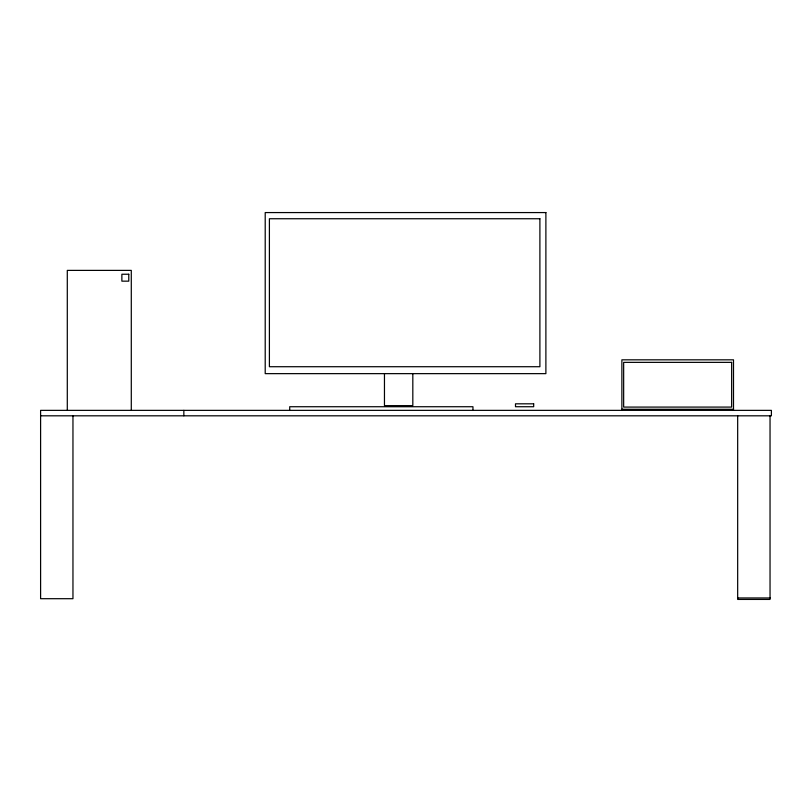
<?xml version="1.0" encoding="UTF-8"?>
<svg xmlns="http://www.w3.org/2000/svg" width="812" height="812" viewBox="0 0 812 812"><rect width="100%" height="100%" fill="white"/><g stroke="black" fill="none" stroke-linecap="round" stroke-linejoin="round"><path stroke-width="1.22" d="M621.88 409.268L733.5 409.268M40.6 415.815L771.4 415.815L771.4 410.364L40.6 410.364L40.6 598.698L72.958 598.698L72.958 415.815M737.763 597.967L770.121 597.967M770.04 415.815L770.04 599.429L737.672 599.429L737.672 415.815M733.5 410.364L733.5 359.828L621.88 359.828L621.88 410.364M472.96 410.364L472.96 406.731L289.711 406.731L289.711 410.364M412.821 373.642L412.821 405.635L384.462 405.635L384.462 373.642M183.847 410.364L183.847 415.815M131.29 410.364L131.29 270.386L67.294 270.386L67.294 410.364M545.887 212.571L265.209 212.571L265.209 373.642L545.887 373.642L545.887 212.571M539.899 218.743L269.401 218.743L269.401 366.719L539.899 366.719L539.899 218.743M128.773 274.243L121.871 274.243L121.871 281.155L128.773 281.155L128.773 274.243M731.642 362.365L623.657 362.365L623.657 407.086L731.642 407.086L731.642 362.365M533.677 403.818L515.498 403.818L515.498 406.731L533.677 406.731L533.677 403.818"/></g></svg>
